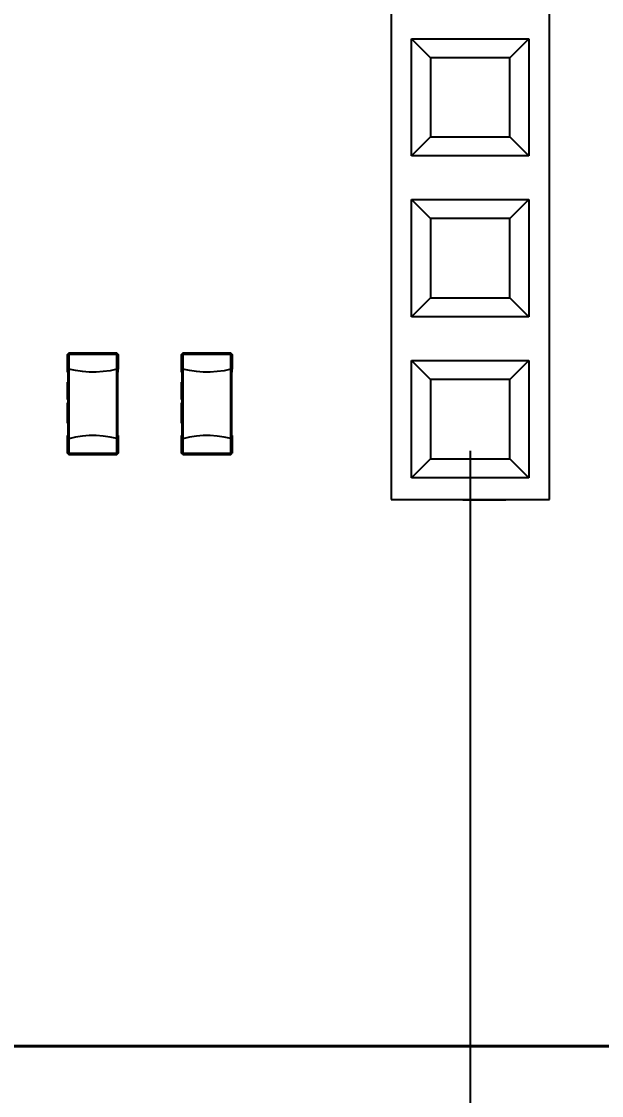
# Model space of a CAD drawing. Header units: millimetres. Extents: x 5 to 205, y 5 to 144.
# Drawn here: x 65.84 to 75, y 51.73 to 68.68 of the extents above; entities that cross this region are included whole.
import ezdxf

# ---------------------------------------------------------------- set-up
doc = ezdxf.new("R2010")
doc.units = ezdxf.units.MM
for name, color, linetype in [('DIM', 4, 'CONTINUOUS'), ('OUTLINE', 7, 'CONTINUOUS'), ('PARTS', 8, 'CONTINUOUS')]:
    doc.layers.add(name, color=color, linetype=linetype)
doc.styles.add('CJK', font='arial.ttf')
doc.dimstyles.new('PCB2', dxfattribs={"dimtxt": 1.25, "dimasz": 1.25, "dimexe": 0.75, "dimexo": 0.5, "dimgap": 0.3, "dimtad": 1, "dimzin": 0, "dimtxsty": 'CJK', "dimcen": 2.5, "dimclrd": 4, "dimclre": 4, "dimclrt": 4, "dimazin": 3, "dimtfac": 1, "dimtmove": 0, "dimatfit": 3})

msp = doc.modelspace()

# ---------------------------------------------------------------- linework, layer by layer
at = {"layer": 'OUTLINE'}
msp.add_lwpolyline([(89, 52.5), (34, 52.5)], dxfattribs=at)
at = {"layer": 'PARTS'}
for points in [[(71.68, 117.014), (71.68, 61.134)], [(74.18, 61.134), (74.18, 117.014)], [(72.005, 68.409), (73.855, 68.409)], [(72.005, 68.409), (72.305, 68.109)], [(72.005, 66.559), (72.005, 68.409)], [(73.555, 68.109), (73.855, 68.409)], [(73.855, 68.409), (73.855, 66.559)], [(73.555, 68.109), (72.305, 68.109)], [(72.305, 68.109), (72.305, 66.859)], [(73.555, 66.859), (73.555, 68.109)], [(72.005, 66.559), (72.305, 66.859)], [(72.305, 66.859), (73.555, 66.859)], [(73.555, 66.859), (73.855, 66.559)], [(73.855, 66.559), (72.005, 66.559)], [(72.005, 65.869), (73.855, 65.869)], [(72.005, 65.869), (72.305, 65.569)], [(72.005, 64.019), (72.005, 65.869)], [(73.555, 65.569), (73.855, 65.869)], [(73.855, 65.869), (73.855, 64.019)], [(73.555, 65.569), (72.305, 65.569)], [(72.305, 65.569), (72.305, 64.319)], [(73.555, 64.319), (73.555, 65.569)], [(72.005, 64.019), (72.305, 64.319)], [(72.305, 64.319), (73.555, 64.319)], [(73.555, 64.319), (73.855, 64.019)], [(73.855, 64.019), (72.005, 64.019)], [(66.59, 63.445), (66.57, 63.425)], [(66.57, 63.425), (66.59, 63.445)], [(66.57, 63.425), (66.59, 63.445)], [(66.59, 63.445), (66.57, 63.425)], [(66.57, 63.193), (66.57, 63.425)], [(66.57, 63.425), (66.59, 63.425)], [(66.59, 63.445), (67.35, 63.445)], [(67.35, 63.445), (66.59, 63.445)], [(66.59, 63.445), (66.59, 63.425)], [(67.35, 63.425), (66.59, 63.425)], [(66.59, 63.425), (66.59, 63.195)], [(67.35, 63.445), (67.37, 63.425)], [(67.37, 63.425), (67.35, 63.445)], [(67.35, 63.445), (67.35, 63.425)], [(67.35, 63.193), (67.35, 63.425)], [(67.35, 63.425), (67.37, 63.425)], [(67.37, 63.425), (67.37, 63.195)], [(68.39, 63.445), (68.37, 63.425)], [(68.37, 63.425), (68.39, 63.445)], [(68.37, 63.425), (68.39, 63.445)], [(68.39, 63.445), (68.37, 63.425)], [(68.37, 63.193), (68.37, 63.425)], [(68.37, 63.425), (68.39, 63.425)], [(68.39, 63.445), (69.15, 63.445)], [(69.15, 63.445), (68.39, 63.445)], [(68.39, 63.445), (68.39, 63.425)], [(69.15, 63.425), (68.39, 63.425)], [(68.39, 63.425), (68.39, 63.195)], [(69.15, 63.445), (69.17, 63.425)], [(69.17, 63.425), (69.15, 63.445)], [(69.15, 63.445), (69.15, 63.425)], [(69.15, 63.193), (69.15, 63.425)], [(69.15, 63.425), (69.17, 63.425)], [(69.17, 63.193), (69.17, 63.425)], [(69.17, 63.425), (69.17, 63.195)], [(72.005, 63.329), (73.855, 63.329)], [(72.005, 63.329), (72.305, 63.029)], [(72.005, 61.479), (72.005, 63.329)], [(73.555, 63.029), (73.855, 63.329)], [(73.855, 63.329), (73.855, 61.479)], [(66.573, 63.196), (66.57, 63.193)], [(66.57, 63.145), (66.57, 63.195)], [(66.57, 63.193), (66.57, 63.145)], [(66.58, 63.145), (66.57, 63.145)], [(66.573, 63.196), (66.573, 63.199)], [(66.579, 63.198), (66.573, 63.199)], [(66.586, 63.196), (66.573, 63.196)], [(66.58, 63.197), (66.579, 63.198)], [(66.58, 63.198), (66.579, 63.198)], [(66.58, 63.197), (66.579, 63.198)], [(66.58, 63.198), (66.58, 63.197)], [(66.59, 63.195), (66.58, 63.197)], [(66.58, 63.193), (66.587, 63.195)], [(66.58, 62.097), (66.58, 63.193)], [(66.58, 63.145), (66.58, 62.989)], [(66.587, 63.195), (66.587, 63.195)], [(67.35, 63.193), (67.243, 63.169), (67.134, 63.154), (67.025, 63.146), (66.915, 63.146), (66.806, 63.154), (66.697, 63.17), (66.59, 63.195)], [(66.59, 63.195), (66.59, 62.095)], [(67.36, 63.196), (67.35, 63.193)], [(67.35, 62.097), (67.35, 63.193)], [(67.36, 63.195), (67.359, 63.195)], [(67.359, 63.195), (67.36, 63.195)], [(67.36, 63.196), (67.36, 63.199)], [(67.367, 63.198), (67.36, 63.199)], [(67.36, 63.195), (67.36, 62.095)], [(67.36, 63.145), (67.37, 63.145)], [(67.367, 63.198), (67.366, 63.197)], [(67.366, 63.197), (67.367, 63.198)], [(67.366, 63.197), (67.367, 63.197)], [(67.367, 63.198), (67.367, 63.198)], [(67.367, 63.198), (67.367, 63.197)], [(67.37, 63.195), (67.367, 63.197)], [(67.37, 63.145), (67.37, 63.195)], [(68.373, 63.196), (68.37, 63.193)], [(68.37, 63.145), (68.37, 63.195)], [(68.37, 63.193), (68.37, 63.145)], [(68.38, 63.145), (68.37, 63.145)], [(68.373, 63.196), (68.373, 63.199)], [(68.379, 63.198), (68.373, 63.199)], [(68.386, 63.196), (68.373, 63.196)], [(68.38, 63.197), (68.379, 63.198)], [(68.38, 63.198), (68.379, 63.198)], [(68.38, 63.197), (68.379, 63.198)], [(68.38, 63.198), (68.38, 63.197)], [(68.39, 63.195), (68.38, 63.197)], [(68.38, 63.193), (68.386, 63.195)], [(68.38, 62.097), (68.38, 63.193)], [(68.38, 63.145), (68.38, 62.989)], [(68.386, 63.195), (68.386, 63.195)], [(69.15, 63.193), (69.043, 63.169), (68.934, 63.154), (68.825, 63.146), (68.715, 63.146), (68.606, 63.154), (68.497, 63.17), (68.39, 63.195)], [(68.39, 63.195), (68.39, 62.095)], [(69.16, 63.196), (69.15, 63.193)], [(69.15, 62.097), (69.15, 63.193)], [(69.16, 63.195), (69.159, 63.195)], [(69.159, 63.195), (69.16, 63.195)], [(69.16, 63.196), (69.16, 63.199)], [(69.167, 63.198), (69.16, 63.199)], [(69.16, 63.195), (69.16, 62.095)], [(69.16, 63.145), (69.17, 63.145)], [(69.167, 63.198), (69.166, 63.197)], [(69.166, 63.197), (69.167, 63.198)], [(69.166, 63.197), (69.167, 63.197)], [(69.167, 63.198), (69.167, 63.198)], [(69.167, 63.198), (69.167, 63.197)], [(69.17, 63.195), (69.167, 63.197)], [(69.17, 63.145), (69.17, 63.195)], [(66.57, 62.969), (66.57, 62.989)], [(66.57, 62.989), (66.58, 62.989)], [(66.57, 62.919), (66.57, 62.969)], [(66.57, 62.969), (66.58, 62.969)], [(66.57, 62.909), (66.57, 62.919)], [(66.57, 62.919), (66.58, 62.919)], [(66.57, 62.89), (66.57, 62.909)], [(66.57, 62.909), (66.58, 62.909)], [(66.57, 62.838), (66.57, 62.89)], [(66.57, 62.89), (66.58, 62.89)], [(66.58, 62.969), (66.58, 62.989)], [(66.58, 62.919), (66.58, 62.969)], [(66.58, 62.909), (66.58, 62.919)], [(66.58, 62.89), (66.58, 62.909)], [(66.58, 62.838), (66.58, 62.89)], [(68.37, 62.969), (68.37, 62.989)], [(68.37, 62.989), (68.38, 62.989)], [(68.37, 62.919), (68.37, 62.969)], [(68.37, 62.969), (68.38, 62.969)], [(68.37, 62.909), (68.37, 62.919)], [(68.37, 62.919), (68.38, 62.919)], [(68.37, 62.89), (68.37, 62.909)], [(68.37, 62.909), (68.38, 62.909)], [(68.37, 62.838), (68.37, 62.89)], [(68.37, 62.89), (68.38, 62.89)], [(68.38, 62.969), (68.38, 62.989)], [(68.38, 62.919), (68.38, 62.969)], [(68.38, 62.909), (68.38, 62.919)], [(68.38, 62.89), (68.38, 62.909)], [(68.38, 62.838), (68.38, 62.89)], [(73.555, 63.029), (72.305, 63.029)], [(72.305, 63.029), (72.305, 61.779)], [(73.555, 61.779), (73.555, 63.029)], [(66.57, 62.779), (66.57, 62.838)], [(66.57, 62.838), (66.58, 62.838)], [(66.57, 62.756), (66.57, 62.779)], [(66.57, 62.779), (66.58, 62.779)], [(66.57, 62.713), (66.57, 62.756)], [(66.57, 62.756), (66.58, 62.756)], [(66.58, 62.779), (66.58, 62.838)], [(66.58, 62.756), (66.58, 62.779)], [(66.58, 62.713), (66.58, 62.756)], [(68.37, 62.779), (68.37, 62.838)], [(68.37, 62.838), (68.38, 62.838)], [(68.37, 62.756), (68.37, 62.779)], [(68.37, 62.779), (68.38, 62.779)], [(68.37, 62.713), (68.37, 62.756)], [(68.37, 62.756), (68.38, 62.756)], [(68.38, 62.779), (68.38, 62.838)], [(68.38, 62.756), (68.38, 62.779)], [(68.38, 62.713), (68.38, 62.756)], [(66.57, 62.713), (66.58, 62.713)], [(66.57, 62.663), (66.58, 62.663)], [(66.57, 62.655), (66.57, 62.663)], [(66.57, 62.63), (66.57, 62.655)], [(66.57, 62.655), (66.58, 62.655)], [(66.57, 62.63), (66.58, 62.63)], [(66.57, 62.63), (66.58, 62.63)], [(66.57, 62.63), (66.57, 62.63)], [(66.57, 62.619), (66.57, 62.628)], [(66.57, 62.628), (66.58, 62.628)], [(66.57, 62.597), (66.57, 62.619)], [(66.57, 62.619), (66.58, 62.619)], [(66.57, 62.582), (66.57, 62.597)], [(66.57, 62.597), (66.58, 62.597)], [(66.57, 62.582), (66.58, 62.582)], [(66.57, 62.577), (66.57, 62.577)], [(66.57, 62.577), (66.58, 62.577)], [(66.57, 62.572), (66.57, 62.577)], [(66.57, 62.577), (66.58, 62.577)], [(66.57, 62.57), (66.57, 62.572)], [(66.57, 62.572), (66.58, 62.572)], [(66.57, 62.57), (66.58, 62.57)], [(66.57, 62.539), (66.57, 62.57)], [(66.58, 62.713), (66.58, 62.663)], [(66.58, 62.655), (66.58, 62.663)], [(66.58, 62.63), (66.58, 62.655)], [(66.58, 62.63), (66.58, 62.628)], [(66.58, 62.63), (66.58, 62.63)], [(66.58, 62.619), (66.58, 62.628)], [(66.58, 62.597), (66.58, 62.619)], [(66.58, 62.582), (66.58, 62.597)], [(66.58, 62.582), (66.58, 62.577)], [(66.58, 62.577), (66.58, 62.577)], [(66.58, 62.572), (66.58, 62.577)], [(66.58, 62.57), (66.58, 62.572)], [(66.58, 62.539), (66.58, 62.57)], [(68.37, 62.713), (68.38, 62.713)], [(68.37, 62.663), (68.38, 62.663)], [(68.37, 62.655), (68.37, 62.663)], [(68.37, 62.63), (68.37, 62.655)], [(68.37, 62.655), (68.38, 62.655)], [(68.37, 62.63), (68.38, 62.63)], [(68.37, 62.63), (68.38, 62.63)], [(68.37, 62.63), (68.37, 62.63)], [(68.37, 62.619), (68.37, 62.628)], [(68.37, 62.628), (68.38, 62.628)], [(68.37, 62.597), (68.37, 62.619)], [(68.37, 62.619), (68.38, 62.619)], [(68.37, 62.582), (68.37, 62.597)], [(68.37, 62.597), (68.38, 62.597)], [(68.37, 62.582), (68.38, 62.582)], [(68.37, 62.577), (68.37, 62.577)], [(68.37, 62.577), (68.38, 62.577)], [(68.37, 62.572), (68.37, 62.577)], [(68.37, 62.577), (68.38, 62.577)], [(68.37, 62.57), (68.37, 62.572)], [(68.37, 62.572), (68.38, 62.572)], [(68.37, 62.57), (68.38, 62.57)], [(68.37, 62.539), (68.37, 62.57)], [(68.38, 62.713), (68.38, 62.663)], [(68.38, 62.655), (68.38, 62.663)], [(68.38, 62.63), (68.38, 62.655)], [(68.38, 62.63), (68.38, 62.628)], [(68.38, 62.63), (68.38, 62.63)], [(68.38, 62.619), (68.38, 62.628)], [(68.38, 62.597), (68.38, 62.619)], [(68.38, 62.582), (68.38, 62.597)], [(68.38, 62.582), (68.38, 62.577)], [(68.38, 62.577), (68.38, 62.577)], [(68.38, 62.572), (68.38, 62.577)], [(68.38, 62.57), (68.38, 62.572)], [(68.38, 62.539), (68.38, 62.57)], [(66.57, 62.537), (66.57, 62.539)], [(66.57, 62.539), (66.58, 62.539)], [(66.57, 62.537), (66.58, 62.537)], [(66.57, 62.535), (66.57, 62.537)], [(66.57, 62.535), (66.58, 62.535)], [(66.57, 62.526), (66.57, 62.535)], [(66.57, 62.508), (66.57, 62.526)], [(66.57, 62.526), (66.58, 62.526)], [(66.57, 62.485), (66.57, 62.508)], [(66.57, 62.508), (66.58, 62.508)], [(66.57, 62.476), (66.57, 62.485)], [(66.57, 62.485), (66.58, 62.485)], [(66.57, 62.476), (66.58, 62.476)], [(66.57, 62.473), (66.57, 62.476)], [(66.57, 62.45), (66.57, 62.473)], [(66.57, 62.473), (66.58, 62.473)], [(66.57, 62.441), (66.57, 62.45)], [(66.57, 62.45), (66.58, 62.45)], [(66.57, 62.418), (66.57, 62.441)], [(66.57, 62.441), (66.58, 62.441)], [(66.57, 62.418), (66.58, 62.418)], [(66.57, 62.409), (66.57, 62.418)], [(66.57, 62.4), (66.57, 62.409)], [(66.57, 62.409), (66.58, 62.409)], [(66.57, 62.4), (66.58, 62.4)], [(66.57, 62.373), (66.57, 62.396)], [(66.57, 62.396), (66.58, 62.396)], [(66.58, 62.537), (66.58, 62.539)], [(66.58, 62.535), (66.58, 62.537)], [(66.58, 62.526), (66.58, 62.535)], [(66.58, 62.508), (66.58, 62.526)], [(66.58, 62.485), (66.58, 62.508)], [(66.58, 62.476), (66.58, 62.485)], [(66.58, 62.473), (66.58, 62.476)], [(66.58, 62.45), (66.58, 62.473)], [(66.58, 62.441), (66.58, 62.45)], [(66.58, 62.418), (66.58, 62.441)], [(66.58, 62.409), (66.58, 62.418)], [(66.58, 62.4), (66.58, 62.409)], [(66.58, 62.4), (66.58, 62.396)], [(66.58, 62.373), (66.58, 62.396)], [(68.37, 62.537), (68.37, 62.539)], [(68.37, 62.539), (68.38, 62.539)], [(68.37, 62.537), (68.38, 62.537)], [(68.37, 62.535), (68.37, 62.537)], [(68.37, 62.535), (68.38, 62.535)], [(68.37, 62.526), (68.37, 62.535)], [(68.37, 62.508), (68.37, 62.526)], [(68.37, 62.526), (68.38, 62.526)], [(68.37, 62.485), (68.37, 62.508)], [(68.37, 62.508), (68.38, 62.508)], [(68.37, 62.476), (68.37, 62.485)], [(68.37, 62.485), (68.38, 62.485)], [(68.37, 62.476), (68.38, 62.476)], [(68.37, 62.473), (68.37, 62.476)], [(68.37, 62.45), (68.37, 62.473)], [(68.37, 62.473), (68.38, 62.473)], [(68.37, 62.441), (68.37, 62.45)], [(68.37, 62.45), (68.38, 62.45)], [(68.37, 62.418), (68.37, 62.441)], [(68.37, 62.441), (68.38, 62.441)], [(68.37, 62.418), (68.38, 62.418)], [(68.37, 62.409), (68.37, 62.418)], [(68.37, 62.4), (68.37, 62.409)], [(68.37, 62.409), (68.38, 62.409)], [(68.37, 62.4), (68.38, 62.4)], [(68.37, 62.373), (68.37, 62.396)], [(68.37, 62.396), (68.38, 62.396)], [(68.38, 62.537), (68.38, 62.539)], [(68.38, 62.535), (68.38, 62.537)], [(68.38, 62.526), (68.38, 62.535)], [(68.38, 62.508), (68.38, 62.526)], [(68.38, 62.485), (68.38, 62.508)], [(68.38, 62.476), (68.38, 62.485)], [(68.38, 62.473), (68.38, 62.476)], [(68.38, 62.45), (68.38, 62.473)], [(68.38, 62.441), (68.38, 62.45)], [(68.38, 62.418), (68.38, 62.441)], [(68.38, 62.409), (68.38, 62.418)], [(68.38, 62.4), (68.38, 62.409)], [(68.38, 62.4), (68.38, 62.396)], [(68.38, 62.373), (68.38, 62.396)], [(66.57, 62.365), (66.57, 62.373)], [(66.57, 62.373), (66.58, 62.373)], [(66.57, 62.341), (66.57, 62.365)], [(66.57, 62.365), (66.58, 62.365)], [(66.57, 62.341), (66.58, 62.341)], [(66.58, 62.365), (66.58, 62.373)], [(66.58, 62.341), (66.58, 62.365)], [(66.58, 62.341), (66.58, 62.145)], [(68.37, 62.365), (68.37, 62.373)], [(68.37, 62.373), (68.38, 62.373)], [(68.37, 62.341), (68.37, 62.365)], [(68.37, 62.365), (68.38, 62.365)], [(68.37, 62.341), (68.38, 62.341)], [(68.38, 62.365), (68.38, 62.373)], [(68.38, 62.341), (68.38, 62.365)], [(68.38, 62.341), (68.38, 62.145)], [(66.57, 62.097), (66.57, 62.145)], [(66.57, 62.145), (66.57, 62.095)], [(66.58, 62.145), (66.57, 62.145)], [(66.57, 61.865), (66.57, 62.097)], [(66.573, 62.094), (66.57, 62.097)], [(66.573, 62.091), (66.573, 62.094)], [(66.586, 62.094), (66.573, 62.094)], [(66.579, 62.092), (66.573, 62.091)], [(66.58, 62.092), (66.579, 62.092)], [(66.58, 62.093), (66.579, 62.092)], [(66.579, 62.092), (66.58, 62.093)], [(66.587, 62.094), (66.58, 62.097)], [(66.59, 62.095), (66.58, 62.093)], [(66.58, 62.093), (66.58, 62.092)], [(66.587, 62.094), (66.587, 62.094)], [(67.35, 62.097), (67.243, 62.12), (67.134, 62.136), (67.025, 62.144), (66.915, 62.144), (66.806, 62.136), (66.697, 62.119), (66.59, 62.095)], [(66.59, 62.095), (66.59, 61.865)], [(67.36, 62.094), (67.35, 62.097)], [(67.35, 61.865), (67.35, 62.097)], [(67.36, 62.095), (67.359, 62.094)], [(67.36, 62.094), (67.359, 62.094)], [(67.36, 62.145), (67.37, 62.145)], [(67.36, 62.091), (67.36, 62.094)], [(67.367, 62.092), (67.36, 62.091)], [(67.367, 62.092), (67.366, 62.093)], [(67.366, 62.093), (67.367, 62.093)], [(67.367, 62.092), (67.366, 62.093)], [(67.37, 62.095), (67.367, 62.093)], [(67.367, 62.093), (67.367, 62.092)], [(67.367, 62.092), (67.367, 62.092)], [(67.37, 62.145), (67.37, 62.095)], [(67.37, 62.095), (67.37, 61.865)], [(68.37, 62.097), (68.37, 62.145)], [(68.37, 62.145), (68.37, 62.095)], [(68.38, 62.145), (68.37, 62.145)], [(68.37, 61.865), (68.37, 62.097)], [(68.373, 62.094), (68.37, 62.097)], [(68.373, 62.091), (68.373, 62.094)], [(68.386, 62.094), (68.373, 62.094)], [(68.379, 62.092), (68.373, 62.091)], [(68.38, 62.092), (68.379, 62.092)], [(68.38, 62.093), (68.379, 62.092)], [(68.379, 62.092), (68.38, 62.093)], [(68.386, 62.094), (68.38, 62.097)], [(68.39, 62.095), (68.38, 62.093)], [(68.38, 62.093), (68.38, 62.092)], [(68.386, 62.094), (68.386, 62.094)], [(69.15, 62.097), (69.043, 62.12), (68.934, 62.136), (68.825, 62.144), (68.715, 62.144), (68.606, 62.136), (68.497, 62.119), (68.39, 62.095)], [(68.39, 62.095), (68.39, 61.865)], [(69.16, 62.094), (69.15, 62.097)], [(69.15, 61.865), (69.15, 62.097)], [(69.16, 62.095), (69.159, 62.094)], [(69.16, 62.094), (69.159, 62.094)], [(69.16, 62.145), (69.17, 62.145)], [(69.16, 62.091), (69.16, 62.094)], [(69.167, 62.092), (69.16, 62.091)], [(69.167, 62.092), (69.166, 62.093)], [(69.166, 62.093), (69.167, 62.093)], [(69.167, 62.092), (69.166, 62.093)], [(69.17, 62.095), (69.167, 62.093)], [(69.167, 62.093), (69.167, 62.092)], [(69.167, 62.092), (69.167, 62.092)], [(69.17, 62.145), (69.17, 62.095)], [(69.17, 61.865), (69.17, 62.097)], [(69.17, 62.095), (69.17, 61.865)], [(66.57, 61.865), (66.59, 61.845)], [(66.59, 61.845), (66.57, 61.865)], [(66.59, 61.865), (66.57, 61.865)], [(66.59, 61.865), (67.35, 61.865)], [(66.59, 61.845), (66.59, 61.865)], [(67.35, 61.845), (66.59, 61.845)], [(66.59, 61.845), (67.35, 61.845)], [(67.37, 61.865), (67.35, 61.845)], [(67.35, 61.845), (67.37, 61.865)], [(67.37, 61.865), (67.35, 61.865)], [(67.37, 61.865), (67.35, 61.845)], [(67.35, 61.845), (67.37, 61.865)], [(67.35, 61.845), (67.35, 61.865)], [(68.39, 61.845), (68.37, 61.865)], [(68.39, 61.865), (68.37, 61.865)], [(68.39, 61.865), (69.15, 61.865)], [(68.39, 61.845), (68.39, 61.865)], [(69.15, 61.845), (68.39, 61.845)], [(68.39, 61.845), (69.15, 61.845)], [(69.15, 61.845), (69.17, 61.865)], [(69.17, 61.865), (69.15, 61.865)], [(69.15, 61.845), (69.17, 61.865)], [(69.15, 61.845), (69.15, 61.865)], [(72.005, 61.479), (72.305, 61.779)], [(72.305, 61.779), (73.555, 61.779)], [(73.555, 61.779), (73.855, 61.479)], [(73.855, 61.479), (72.005, 61.479)], [(71.68, 61.134), (74.18, 61.134)], [(72.814, 61.124), (72.814, 61.134)], [(72.912, 61.124), (72.814, 61.124)], [(72.912, 61.124), (72.912, 61.134)], [(72.981, 61.124), (72.912, 61.124)], [(72.981, 61.124), (72.981, 61.134)], [(73.139, 61.124), (72.981, 61.124)], [(73.139, 61.124), (73.139, 61.134)], [(73.304, 61.124), (73.139, 61.124)], [(73.304, 61.124), (73.304, 61.134)], [(73.373, 61.124), (73.304, 61.124)], [(73.373, 61.124), (73.373, 61.134)], [(73.434, 61.124), (73.373, 61.124)], [(73.434, 61.124), (73.434, 61.134)], [(73.49, 61.124), (73.434, 61.124)], [(73.49, 61.124), (73.49, 61.134)], [(89, 52.513), (34, 52.513)]]:
    msp.add_lwpolyline(points, dxfattribs=at)

# ---------------------------------------------------------------- dimensions: what is measured, and where the dimension line sits
at = {"layer": 'DIM'}
for base, p1, p2 in [((50.07, 42.5), (50.07, 62.404), (72.93, 62.404)), ((72.93, 42.5), (72.93, 62.404), (78.01, 62.404)), ((41.5, 47.5), (41.5, 56.997), (81.5, 56.997)), ((31, 37.5), (31, 52.5), (92, 52.5))]:
    msp.add_linear_dim(base=base, p1=p1, p2=p2, dimstyle='PCB2', dxfattribs=at).render()

doc.saveas('drawing.dxf')
